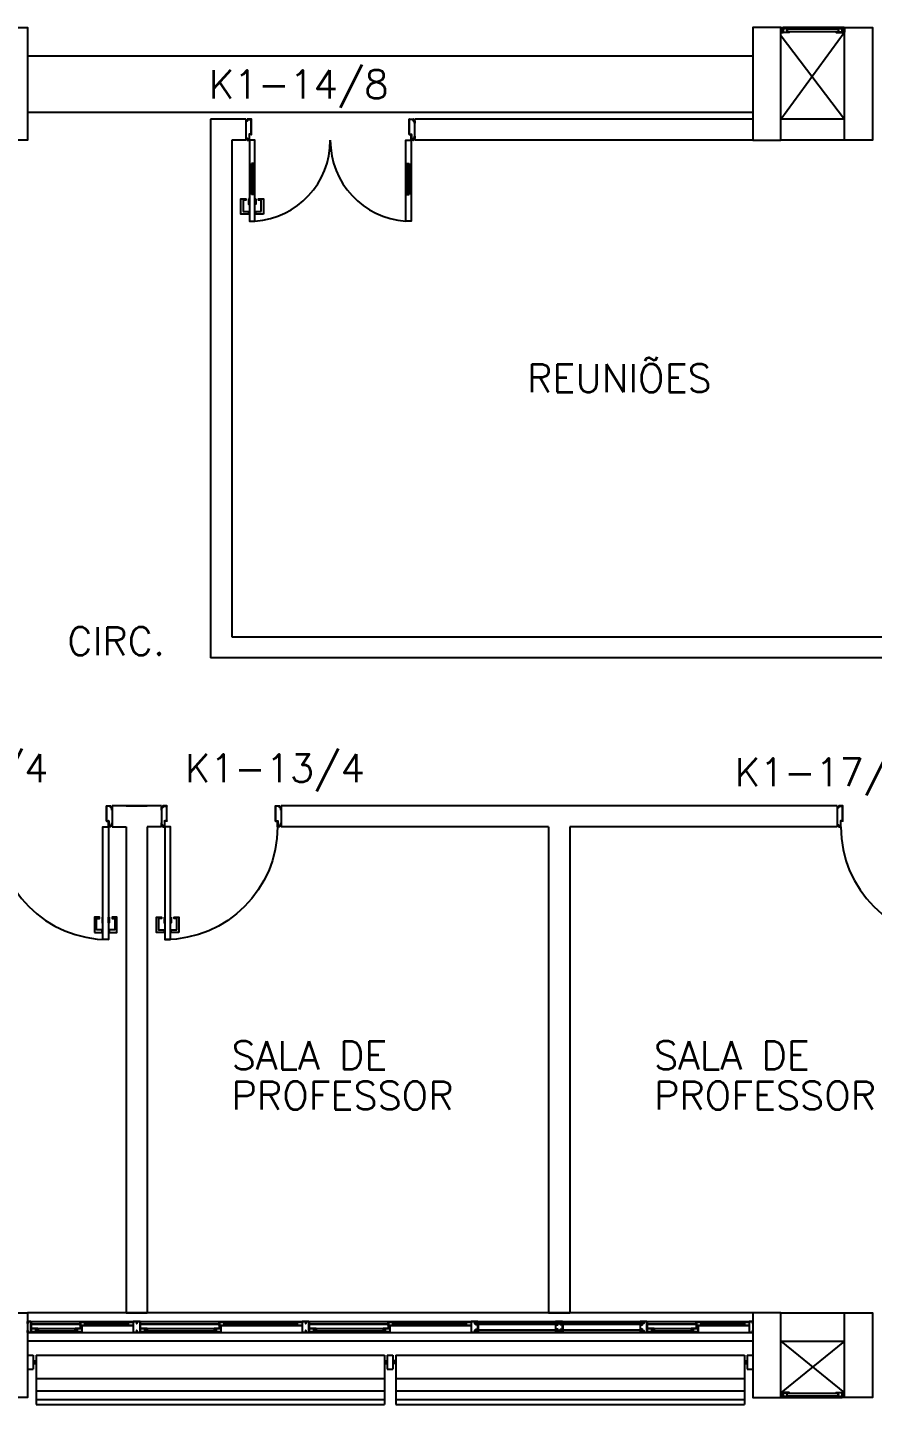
# Model space of a CAD drawing. Header units: millimetres. Extents: x 2801 to 3319, y 1187 to 1422.
# Drawn here: x 3058.37 to 3064.37, y 1341.3 to 1351.07 of the extents above; entities that cross this region are included whole.
import ezdxf

# ---------------------------------------------------------------- set-up
doc = ezdxf.new("R2010")
doc.units = ezdxf.units.MM
for name, color, linetype in [('AR-ALV', 2, 'Continuous'), ('AR-ESQ', 1, 'Continuous'), ('AR-ESTC', 3, 'Continuous'), ('AR-PORTA', 1, 'Continuous'), ('AR-SHAFT', 1, 'Continuous'), ('BR-LINHAS', 1, 'Continuous'), ('BR-MONTANTE', 242, 'Continuous'), ('BR-PAINEL', 1, 'Continuous'), ('BR-SUPORTE', 1, 'Continuous'), ('DT-ESQ-BAGUETE-C', 2, 'Continuous'), ('DT-ESQ-BAGUETE-V', 1, 'Continuous'), ('DT-ESQ-CHAPA DOBRADA-V', 1, 'Continuous'), ('DT-ESQ-MARCO-V', 1, 'Continuous'), ('DT-ESQ-PERFIL CADEIRA-C', 2, 'Continuous'), ('DT-ESQ-PERFIL CADEIRA-V', 1, 'Continuous'), ('DT-ESQ-PERFIL U SIMPLES-C', 2, 'Continuous'), ('DT-ESQ-PERFIL U-C', 2, 'Continuous'), ('DT-ESQ-PERFIL U-V', 1, 'Continuous'), ('DT-ESQ-VENEZIANA-C', 2, 'Continuous'), ('DT-ESQ-VENEZIANA-V', 2, 'Continuous'), ('DT-ESQ-VIDRO-C', 2, 'Continuous'), ('DT-ESQ-VIDRO-V', 2, 'Continuous'), ('ENDEREÇO', 2, 'Continuous'), ('maçaneta', 1, 'Continuous'), ('mov', 1, 'Continuous'), ('PM-PERFIL U-C', 2, 'Continuous'), ('PM-VIDRO', 1, 'Continuous'), ('pm1', 2, 'Continuous'), ('pm2', 2, 'Continuous'), ('TEXTO', 2, 'Continuous')]:
    doc.layers.add(name, color=color, linetype=linetype)
doc.styles.add('UNB-100', font='simplex.shx', dxfattribs={"height": 0.2})
doc.styles.add('UNB1-100', font='simplex.shx', dxfattribs={"height": 0.2})

# ---------------------------------------------------------------- blocks, each defined once
blk = doc.blocks.new('EF35-P')
at = {"layer": 'DT-ESQ-BAGUETE-C', "ltscale": 0.1}
for points in [[(0.4225, -0.08), (0.409, -0.08), (0.409, -0.0785), (0.422, -0.0785, 0.414214), (0.4225, -0.078), (0.4225, -0.067, 0.414214), (0.422, -0.0665), (0.409, -0.0665), (0.409, -0.065), (0.4225, -0.065, -0.414214), (0.424, -0.0665), (0.424, -0.0785, -0.414214)], [(0.7015, -0.08), (0.715, -0.08), (0.715, -0.0785), (0.702, -0.0785, -0.414214), (0.7015, -0.078), (0.7015, -0.067, -0.414214), (0.702, -0.0665), (0.715, -0.0665), (0.715, -0.065), (0.7015, -0.065, 0.414214), (0.7, -0.0665), (0.7, -0.0785, 0.414214)], [(1.41, -0.08), (1.3965, -0.08), (1.3965, -0.0785), (1.4095, -0.0785, 0.414214), (1.41, -0.078), (1.41, -0.067, 0.414214), (1.4095, -0.0665), (1.3965, -0.0665), (1.3965, -0.065), (1.41, -0.065, -0.414214), (1.4115, -0.0665), (1.4115, -0.0785, -0.414214)], [(1.9015, -0.08), (1.915, -0.08), (1.915, -0.0785), (1.902, -0.0785, -0.414214), (1.9015, -0.078), (1.9015, -0.067, -0.414214), (1.902, -0.0665), (1.915, -0.0665), (1.915, -0.065), (1.9015, -0.065, 0.414214), (1.9, -0.0665), (1.9, -0.0785, 0.414214)], [(2.61, -0.08), (2.5965, -0.08), (2.5965, -0.0785), (2.6095, -0.0785, 0.414214), (2.61, -0.078), (2.61, -0.067, 0.414214), (2.6095, -0.0665), (2.5965, -0.0665), (2.5965, -0.065), (2.61, -0.065, -0.414214), (2.6115, -0.0665), (2.6115, -0.0785, -0.414214)], [(3.1015, -0.08), (3.115, -0.08), (3.115, -0.0785), (3.102, -0.0785, -0.414214), (3.1015, -0.078), (3.1015, -0.067, -0.414214), (3.102, -0.0665), (3.115, -0.0665), (3.115, -0.065), (3.1015, -0.065, 0.414214), (3.1, -0.0665), (3.1, -0.0785, 0.414214)], [(4.7975, -0.08), (4.784, -0.08), (4.784, -0.0785), (4.797, -0.0785, 0.414214), (4.7975, -0.078), (4.7975, -0.067, 0.414214), (4.797, -0.0665), (4.784, -0.0665), (4.784, -0.065), (4.7975, -0.065, -0.414214), (4.799, -0.0665), (4.799, -0.0785, -0.414214)], [(5.0765, -0.08), (5.09, -0.08), (5.09, -0.0785), (5.077, -0.0785, -0.414214), (5.0765, -0.078), (5.0765, -0.067, -0.414214), (5.077, -0.0665), (5.09, -0.0665), (5.09, -0.065), (5.0765, -0.065, 0.414214), (5.075, -0.0665), (5.075, -0.0785, 0.414214)], [(0.0735, -0.125), (0.06, -0.125), (0.06, -0.1235), (0.073, -0.1235, 0.414214), (0.0735, -0.123), (0.0735, -0.112, 0.414214), (0.073, -0.1115), (0.06, -0.1115), (0.06, -0.11), (0.0735, -0.11, -0.414214), (0.075, -0.1115), (0.075, -0.1235, -0.414214)], [(0.339, -0.125), (0.3525, -0.125), (0.3525, -0.1235), (0.3395, -0.1235, -0.414214), (0.339, -0.123), (0.339, -0.112, -0.414214), (0.3395, -0.1115), (0.3525, -0.1115), (0.3525, -0.11), (0.339, -0.11, 0.414214), (0.3375, -0.1115), (0.3375, -0.1235, 0.414214)], [(0.8485, -0.125), (0.835, -0.125), (0.835, -0.1235), (0.848, -0.1235, 0.414214), (0.8485, -0.123), (0.8485, -0.112, 0.414214), (0.848, -0.1115), (0.835, -0.1115), (0.835, -0.11), (0.8485, -0.11, -0.414214), (0.85, -0.1115), (0.85, -0.1235, -0.414214)], [(1.3265, -0.125), (1.34, -0.125), (1.34, -0.1235), (1.327, -0.1235, -0.414214), (1.3265, -0.123), (1.3265, -0.112, -0.414214), (1.327, -0.1115), (1.34, -0.1115), (1.34, -0.11), (1.3265, -0.11, 0.414214), (1.325, -0.1115), (1.325, -0.1235, 0.414214)], [(2.0485, -0.125), (2.035, -0.125), (2.035, -0.1235), (2.048, -0.1235, 0.414214), (2.0485, -0.123), (2.0485, -0.112, 0.414214), (2.048, -0.1115), (2.035, -0.1115), (2.035, -0.11), (2.0485, -0.11, -0.414214), (2.05, -0.1115), (2.05, -0.1235, -0.414214)], [(2.5265, -0.125), (2.54, -0.125), (2.54, -0.1235), (2.527, -0.1235, -0.414214), (2.5265, -0.123), (2.5265, -0.112, -0.414214), (2.527, -0.1115), (2.54, -0.1115), (2.54, -0.11), (2.5265, -0.11, 0.414214), (2.525, -0.1115), (2.525, -0.1235, 0.414214)], [(4.4485, -0.125), (4.435, -0.125), (4.435, -0.1235), (4.448, -0.1235, 0.414214), (4.4485, -0.123), (4.4485, -0.112, 0.414214), (4.448, -0.1115), (4.435, -0.1115), (4.435, -0.11), (4.4485, -0.11, -0.414214), (4.45, -0.1115), (4.45, -0.1235, -0.414214)], [(4.714, -0.125), (4.7275, -0.125), (4.7275, -0.1235), (4.7145, -0.1235, -0.414214), (4.714, -0.123), (4.714, -0.112, -0.414214), (4.7145, -0.1115), (4.7275, -0.1115), (4.7275, -0.11), (4.714, -0.11, 0.414214), (4.7125, -0.1115), (4.7125, -0.1235, 0.414214)]]:
    blk.add_lwpolyline(points, format="xyb", close=True, dxfattribs=at)
at = {"layer": 'DT-ESQ-BAGUETE-V', "ltscale": 0.1}
for p, q in [((0.4225, -0.065), (0.7015, -0.065)), ((1.41, -0.065), (1.9015, -0.065)), ((2.61, -0.065), (3.1015, -0.065)), ((4.7975, -0.065), (5.0765, -0.065)), ((0.0735, -0.11), (0.339, -0.11)), ((0.8485, -0.11), (1.3265, -0.11)), ((2.0485, -0.11), (2.5265, -0.11)), ((4.4485, -0.11), (4.714, -0.11))]:
    blk.add_line(p, q, dxfattribs=at)
at = {"layer": 'DT-ESQ-CHAPA DOBRADA-V', "ltscale": 0.1}
for p, q in [((0.025, -0.077), (0.374, -0.077)), ((0.025, -0.08), (0.374, -0.08)), ((0.8, -0.077), (1.3615, -0.077)), ((0.8, -0.08), (1.3615, -0.08)), ((2, -0.077), (2.5615, -0.077)), ((2, -0.08), (2.5615, -0.08)), ((4.4, -0.077), (4.749, -0.077)), ((4.4, -0.08), (4.749, -0.08))]:
    blk.add_line(p, q, dxfattribs=at)
at = {"layer": 'DT-ESQ-MARCO-V', "ltscale": 0.1}
for p, q in [((3.1985, -0.06), (3.7515, -0.06)), ((3.7985, -0.06), (4.3515, -0.06)), ((3.1985, -0.14), (3.7515, -0.14)), ((3.7985, -0.14), (4.3515, -0.14))]:
    blk.add_line(p, q, dxfattribs=at)
at = {"layer": 'DT-ESQ-PERFIL CADEIRA-C', "ltscale": 0.1}
for p, q in [((0.376, -0.0885), (0.4225, -0.0885)), ((0.75, -0.0885), (0.7015, -0.0885)), ((1.3635, -0.0885), (1.41, -0.0885)), ((1.95, -0.0885), (1.9015, -0.0885)), ((2.5635, -0.0885), (2.61, -0.0885)), ((3.15, -0.0885), (3.1015, -0.0885)), ((4.751, -0.0885), (4.7975, -0.0885)), ((5.125, -0.0885), (5.0765, -0.0885)), ((0.025, -0.1335), (0.0735, -0.1335)), ((0.3855, -0.1335), (0.339, -0.1335)), ((0.8, -0.1335), (0.8485, -0.1335)), ((1.373, -0.1335), (1.3265, -0.1335)), ((2, -0.1335), (2.0485, -0.1335)), ((2.573, -0.1335), (2.5265, -0.1335)), ((4.4, -0.1335), (4.4485, -0.1335)), ((4.7605, -0.1335), (4.714, -0.1335))]:
    blk.add_line(p, q, dxfattribs=at)
for points in [[(0.4225, -0.087, -1), (0.4225, -0.09), (0.376, -0.09, -0.414214), (0.374, -0.088), (0.374, -0.067, -0.414214), (0.376, -0.065), (0.4075, -0.065, -0.414214), (0.409, -0.0665), (0.409, -0.087)], [(0.409, -0.0885, -0.198913), (0.4079, -0.0881, -0.198913), (0.4075, -0.087), (0.4075, -0.067, 0.414214), (0.407, -0.0665), (0.376, -0.0665, 0.414214), (0.3755, -0.067), (0.3755, -0.088, 0.414214), (0.376, -0.0885)], [(0.7015, -0.09), (0.75, -0.09), (0.75, -0.0885), (0.715, -0.0885, 0.198912), (0.7161, -0.0881, 0.198913), (0.7165, -0.087), (0.7165, -0.067, -0.414214), (0.717, -0.0665), (0.75, -0.0665), (0.75, -0.065), (0.7165, -0.065, 0.414214), (0.715, -0.0665), (0.715, -0.0785), (0.715, -0.08), (0.715, -0.087), (0.7015, -0.087, 1)], [(1.41, -0.087, -1), (1.41, -0.09), (1.3635, -0.09, -0.414214), (1.3615, -0.088), (1.3615, -0.067, -0.414214), (1.3635, -0.065), (1.395, -0.065, -0.414214), (1.3965, -0.0665), (1.3965, -0.087)], [(1.3965, -0.0885, -0.198913), (1.3954, -0.0881, -0.198913), (1.395, -0.087), (1.395, -0.067, 0.414214), (1.3945, -0.0665), (1.3635, -0.0665, 0.414214), (1.363, -0.067), (1.363, -0.088, 0.414214), (1.3635, -0.0885)], [(1.9015, -0.09), (1.95, -0.09), (1.95, -0.0885), (1.915, -0.0885, 0.198912), (1.9161, -0.0881, 0.198913), (1.9165, -0.087), (1.9165, -0.067, -0.414214), (1.917, -0.0665), (1.95, -0.0665), (1.95, -0.065), (1.9165, -0.065, 0.414214), (1.915, -0.0665), (1.915, -0.0785), (1.915, -0.08), (1.915, -0.087), (1.9015, -0.087, 1)], [(2.61, -0.087, -1), (2.61, -0.09), (2.5635, -0.09, -0.414214), (2.5615, -0.088), (2.5615, -0.067, -0.414214), (2.5635, -0.065), (2.595, -0.065, -0.414214), (2.5965, -0.0665), (2.5965, -0.087)], [(2.5965, -0.0885, -0.198913), (2.5954, -0.0881, -0.198913), (2.595, -0.087), (2.595, -0.067, 0.414214), (2.5945, -0.0665), (2.5635, -0.0665, 0.414214), (2.563, -0.067), (2.563, -0.088, 0.414214), (2.5635, -0.0885)], [(3.1015, -0.09), (3.15, -0.09), (3.15, -0.0885), (3.115, -0.0885, 0.198912), (3.1161, -0.0881, 0.198913), (3.1165, -0.087), (3.1165, -0.067, -0.414214), (3.117, -0.0665), (3.15, -0.0665), (3.15, -0.065), (3.1165, -0.065, 0.414214), (3.115, -0.0665), (3.115, -0.0785), (3.115, -0.08), (3.115, -0.087), (3.1015, -0.087, 1)], [(4.7975, -0.087, -1), (4.7975, -0.09), (4.751, -0.09, -0.414214), (4.749, -0.088), (4.749, -0.067, -0.414214), (4.751, -0.065), (4.7825, -0.065, -0.414214), (4.784, -0.0665), (4.784, -0.087)], [(4.784, -0.0885, -0.198913), (4.7829, -0.0881, -0.198913), (4.7825, -0.087), (4.7825, -0.067, 0.414214), (4.782, -0.0665), (4.751, -0.0665, 0.414214), (4.7505, -0.067), (4.7505, -0.088, 0.414214), (4.751, -0.0885)], [(5.0765, -0.09), (5.125, -0.09), (5.125, -0.0885), (5.09, -0.0885, 0.198912), (5.0911, -0.0881, 0.198913), (5.0915, -0.087), (5.0915, -0.067, -0.414214), (5.092, -0.0665), (5.125, -0.0665), (5.125, -0.065), (5.0915, -0.065, 0.414214), (5.09, -0.0665), (5.09, -0.0785), (5.09, -0.08), (5.09, -0.087), (5.0765, -0.087, 1)], [(0.0735, -0.135), (0.025, -0.135), (0.025, -0.1335), (0.06, -0.1335, -0.198912), (0.0589, -0.1331, -0.198913), (0.0585, -0.132), (0.0585, -0.112, 0.414214), (0.058, -0.1115), (0.025, -0.1115), (0.025, -0.11), (0.0585, -0.11, -0.414214), (0.06, -0.1115), (0.06, -0.1235), (0.06, -0.125), (0.06, -0.132), (0.0735, -0.132, -1)], [(0.339, -0.132, 1), (0.339, -0.135), (0.3855, -0.135, 0.414214), (0.3875, -0.133), (0.3875, -0.112, 0.414214), (0.3855, -0.11), (0.354, -0.11, 0.414214), (0.3525, -0.1115), (0.3525, -0.132)], [(0.3525, -0.1335, 0.198913), (0.3536, -0.1331, 0.198913), (0.354, -0.132), (0.354, -0.112, -0.414214), (0.3545, -0.1115), (0.3855, -0.1115, -0.414214), (0.386, -0.112), (0.386, -0.133, -0.414214), (0.3855, -0.1335)], [(0.8485, -0.135), (0.8, -0.135), (0.8, -0.1335), (0.835, -0.1335, -0.198912), (0.8339, -0.1331, -0.198913), (0.8335, -0.132), (0.8335, -0.112, 0.414214), (0.833, -0.1115), (0.8, -0.1115), (0.8, -0.11), (0.8335, -0.11, -0.414214), (0.835, -0.1115), (0.835, -0.1235), (0.835, -0.125), (0.835, -0.132), (0.8485, -0.132, -1)], [(1.3265, -0.132, 1), (1.3265, -0.135), (1.373, -0.135, 0.414214), (1.375, -0.133), (1.375, -0.112, 0.414214), (1.373, -0.11), (1.3415, -0.11, 0.414214), (1.34, -0.1115), (1.34, -0.132)], [(1.34, -0.1335, 0.198913), (1.3411, -0.1331, 0.198913), (1.3415, -0.132), (1.3415, -0.112, -0.414214), (1.342, -0.1115), (1.373, -0.1115, -0.414214), (1.3735, -0.112), (1.3735, -0.133, -0.414214), (1.373, -0.1335)], [(2.0485, -0.135), (2, -0.135), (2, -0.1335), (2.035, -0.1335, -0.198912), (2.0339, -0.1331, -0.198913), (2.0335, -0.132), (2.0335, -0.112, 0.414214), (2.033, -0.1115), (2, -0.1115), (2, -0.11), (2.0335, -0.11, -0.414214), (2.035, -0.1115), (2.035, -0.1235), (2.035, -0.125), (2.035, -0.132), (2.0485, -0.132, -1)], [(2.5265, -0.132, 1), (2.5265, -0.135), (2.573, -0.135, 0.414214), (2.575, -0.133), (2.575, -0.112, 0.414214), (2.573, -0.11), (2.5415, -0.11, 0.414214), (2.54, -0.1115), (2.54, -0.132)], [(2.54, -0.1335, 0.198913), (2.5411, -0.1331, 0.198913), (2.5415, -0.132), (2.5415, -0.112, -0.414214), (2.542, -0.1115), (2.573, -0.1115, -0.414214), (2.5735, -0.112), (2.5735, -0.133, -0.414214), (2.573, -0.1335)], [(4.4485, -0.135), (4.4, -0.135), (4.4, -0.1335), (4.435, -0.1335, -0.198912), (4.4339, -0.1331, -0.198913), (4.4335, -0.132), (4.4335, -0.112, 0.414214), (4.433, -0.1115), (4.4, -0.1115), (4.4, -0.11), (4.4335, -0.11, -0.414214), (4.435, -0.1115), (4.435, -0.1235), (4.435, -0.125), (4.435, -0.132), (4.4485, -0.132, -1)], [(4.714, -0.132, 1), (4.714, -0.135), (4.7605, -0.135, 0.414214), (4.7625, -0.133), (4.7625, -0.112, 0.414214), (4.7605, -0.11), (4.729, -0.11, 0.414214), (4.7275, -0.1115), (4.7275, -0.132)], [(4.7275, -0.1335, 0.198913), (4.7286, -0.1331, 0.198913), (4.729, -0.132), (4.729, -0.112, -0.414214), (4.7295, -0.1115), (4.7605, -0.1115, -0.414214), (4.761, -0.112), (4.761, -0.133, -0.414214), (4.7605, -0.1335)]]:
    blk.add_lwpolyline(points, format="xyb", close=True, dxfattribs=at)
at = {"layer": 'DT-ESQ-PERFIL CADEIRA-V', "ltscale": 0.1}
for p, q in [((0.4075, -0.09), (0.7015, -0.09)), ((1.395, -0.09), (1.9015, -0.09)), ((2.595, -0.09), (3.1015, -0.09)), ((4.7825, -0.09), (5.0765, -0.09)), ((0.0735, -0.135), (0.339, -0.135)), ((0.8485, -0.135), (1.3265, -0.135)), ((2.0485, -0.135), (2.5265, -0.135)), ((4.4485, -0.135), (4.714, -0.135))]:
    blk.add_line(p, q, dxfattribs=at)
at = {"layer": 'DT-ESQ-PERFIL U SIMPLES-C', "ltscale": 0.1}
for points in [[(0.376, -0.102), (0.384, -0.102), (0.384, -0.1005), (0.376, -0.1005, -0.414214), (0.3755, -0.1), (0.3755, -0.092, -0.414214), (0.376, -0.0915), (0.384, -0.0915), (0.384, -0.09), (0.376, -0.09, 0.414214), (0.374, -0.092), (0.374, -0.1, 0.414214)], [(1.3635, -0.102), (1.3715, -0.102), (1.3715, -0.1005), (1.3635, -0.1005, -0.414214), (1.363, -0.1), (1.363, -0.092, -0.414214), (1.3635, -0.0915), (1.3715, -0.0915), (1.3715, -0.09), (1.3635, -0.09, 0.414214), (1.3615, -0.092), (1.3615, -0.1, 0.414214)], [(2.5635, -0.102), (2.5715, -0.102), (2.5715, -0.1005), (2.5635, -0.1005, -0.414214), (2.563, -0.1), (2.563, -0.092, -0.414214), (2.5635, -0.0915), (2.5715, -0.0915), (2.5715, -0.09), (2.5635, -0.09, 0.414214), (2.5615, -0.092), (2.5615, -0.1, 0.414214)], [(4.751, -0.102), (4.759, -0.102), (4.759, -0.1005), (4.751, -0.1005, -0.414214), (4.7505, -0.1), (4.7505, -0.092, -0.414214), (4.751, -0.0915), (4.759, -0.0915), (4.759, -0.09), (4.751, -0.09, 0.414214), (4.749, -0.092), (4.749, -0.1, 0.414214)], [(0.3855, -0.098), (0.3775, -0.098), (0.3775, -0.0995), (0.3855, -0.0995, -0.414214), (0.386, -0.1), (0.386, -0.108, -0.414214), (0.3855, -0.1085), (0.3775, -0.1085), (0.3775, -0.11), (0.3855, -0.11, 0.414214), (0.3875, -0.108), (0.3875, -0.1, 0.414214)], [(1.373, -0.098), (1.365, -0.098), (1.365, -0.0995), (1.373, -0.0995, -0.414214), (1.3735, -0.1), (1.3735, -0.108, -0.414214), (1.373, -0.1085), (1.365, -0.1085), (1.365, -0.11), (1.373, -0.11, 0.414214), (1.375, -0.108), (1.375, -0.1, 0.414214)], [(2.573, -0.098), (2.565, -0.098), (2.565, -0.0995), (2.573, -0.0995, -0.414214), (2.5735, -0.1), (2.5735, -0.108, -0.414214), (2.573, -0.1085), (2.565, -0.1085), (2.565, -0.11), (2.573, -0.11, 0.414214), (2.575, -0.108), (2.575, -0.1, 0.414214)], [(4.7605, -0.098), (4.7525, -0.098), (4.7525, -0.0995), (4.7605, -0.0995, -0.414214), (4.761, -0.1), (4.761, -0.108, -0.414214), (4.7605, -0.1085), (4.7525, -0.1085), (4.7525, -0.11), (4.7605, -0.11, 0.414214), (4.7625, -0.108), (4.7625, -0.1, 0.414214)]]:
    blk.add_lwpolyline(points, format="xyb", close=True, dxfattribs=at)
at = {"layer": 'DT-ESQ-PERFIL U-C', "ltscale": 0.1}
for points in [[(0, -0.0615, -0.414214), (0.0015, -0.06), (0.0235, -0.06, -0.414214), (0.025, -0.0615), (0.025, -0.1385, -0.414214), (0.0235, -0.14), (0.0015, -0.14, -0.414214), (0, -0.1385), (0, -0.125), (0.0015, -0.125), (0.0015, -0.138, 0.414214), (0.002, -0.1385), (0.023, -0.1385, 0.414214), (0.0235, -0.138), (0.0235, -0.062, 0.414214), (0.023, -0.0615), (0.002, -0.0615, 0.414214), (0.0015, -0.062), (0.0015, -0.075), (0, -0.075)], [(0.775, -0.0615, 0.414214), (0.7735, -0.06), (0.7515, -0.06, 0.414214), (0.75, -0.0615), (0.75, -0.1385, 0.414214), (0.7515, -0.14), (0.7735, -0.14, 0.414214), (0.775, -0.1385), (0.775, -0.125), (0.7735, -0.125), (0.7735, -0.138, -0.414214), (0.773, -0.1385), (0.752, -0.1385, -0.414214), (0.7515, -0.138), (0.7515, -0.062, -0.414214), (0.752, -0.0615), (0.773, -0.0615, -0.414214), (0.7735, -0.062), (0.7735, -0.075), (0.775, -0.075)], [(0.775, -0.0615, -0.414214), (0.7765, -0.06), (0.7985, -0.06, -0.414214), (0.8, -0.0615), (0.8, -0.1385, -0.414214), (0.7985, -0.14), (0.7765, -0.14, -0.414214), (0.775, -0.1385), (0.775, -0.125), (0.7765, -0.125), (0.7765, -0.138, 0.414214), (0.777, -0.1385), (0.798, -0.1385, 0.414214), (0.7985, -0.138), (0.7985, -0.062, 0.414214), (0.798, -0.0615), (0.777, -0.0615, 0.414214), (0.7765, -0.062), (0.7765, -0.075), (0.775, -0.075)], [(1.975, -0.0615, 0.414214), (1.9735, -0.06), (1.9515, -0.06, 0.414214), (1.95, -0.0615), (1.95, -0.1385, 0.414214), (1.9515, -0.14), (1.9735, -0.14, 0.414214), (1.975, -0.1385), (1.975, -0.125), (1.9735, -0.125), (1.9735, -0.138, -0.414214), (1.973, -0.1385), (1.952, -0.1385, -0.414214), (1.9515, -0.138), (1.9515, -0.062, -0.414214), (1.952, -0.0615), (1.973, -0.0615, -0.414214), (1.9735, -0.062), (1.9735, -0.075), (1.975, -0.075)], [(1.975, -0.0615, -0.414214), (1.9765, -0.06), (1.9985, -0.06, -0.414214), (2, -0.0615), (2, -0.1385, -0.414214), (1.9985, -0.14), (1.9765, -0.14, -0.414214), (1.975, -0.1385), (1.975, -0.125), (1.9765, -0.125), (1.9765, -0.138, 0.414214), (1.977, -0.1385), (1.998, -0.1385, 0.414214), (1.9985, -0.138), (1.9985, -0.062, 0.414214), (1.998, -0.0615), (1.977, -0.0615, 0.414214), (1.9765, -0.062), (1.9765, -0.075), (1.975, -0.075)], [(3.175, -0.0615, 0.414214), (3.1735, -0.06), (3.1515, -0.06, 0.414214), (3.15, -0.0615), (3.15, -0.1385, 0.414214), (3.1515, -0.14), (3.1735, -0.14, 0.414214), (3.175, -0.1385), (3.175, -0.125), (3.1735, -0.125), (3.1735, -0.138, -0.414214), (3.173, -0.1385), (3.152, -0.1385, -0.414214), (3.1515, -0.138), (3.1515, -0.062, -0.414214), (3.152, -0.0615), (3.173, -0.0615, -0.414214), (3.1735, -0.062), (3.1735, -0.075), (3.175, -0.075)], [(3.2, -0.1285), (3.2, -0.1385, -0.414214), (3.1985, -0.14), (3.1765, -0.14, -0.414214), (3.175, -0.1385), (3.175, -0.125), (3.1765, -0.125), (3.1765, -0.138, 0.414214), (3.177, -0.1385), (3.198, -0.1385, 0.414214), (3.1985, -0.138), (3.1985, -0.1285), (3.1855, -0.1285, -0.414214), (3.184, -0.127), (3.184, -0.117, -0.414214), (3.1855, -0.1155), (3.1985, -0.1155), (3.1985, -0.0845), (3.1855, -0.0845, -0.414214), (3.184, -0.083), (3.184, -0.073, -0.414214), (3.1855, -0.0715), (3.1985, -0.0715), (3.1985, -0.062, 0.414214), (3.198, -0.0615), (3.177, -0.0615, 0.414214), (3.1765, -0.062), (3.1765, -0.075), (3.175, -0.075), (3.175, -0.0615, -0.414214), (3.1765, -0.06), (3.1985, -0.06, -0.414214), (3.2, -0.0615), (3.2, -0.0715, -0.414214), (3.1985, -0.073), (3.1855, -0.073), (3.1855, -0.083), (3.1985, -0.083), (3.1985, -0.083, -0.414214), (3.2, -0.0845), (3.2, -0.1155, -0.414214), (3.1985, -0.117), (3.1985, -0.117), (3.1855, -0.117), (3.1855, -0.127), (3.1985, -0.127, -0.414214)], [(3.75, -0.1285), (3.75, -0.1385, 0.414214), (3.7515, -0.14), (3.7735, -0.14, 0.414214), (3.775, -0.1385), (3.775, -0.125), (3.7735, -0.125), (3.7735, -0.138, -0.414214), (3.773, -0.1385), (3.752, -0.1385, -0.414214), (3.7515, -0.138), (3.7515, -0.1285), (3.7645, -0.1285, 0.414214), (3.766, -0.127), (3.766, -0.117, 0.414214), (3.7645, -0.1155), (3.7515, -0.1155), (3.7515, -0.0845), (3.7645, -0.0845, 0.414214), (3.766, -0.083), (3.766, -0.073, 0.414214), (3.7645, -0.0715), (3.7515, -0.0715), (3.7515, -0.062, -0.414214), (3.752, -0.0615), (3.773, -0.0615, -0.414214), (3.7735, -0.062), (3.7735, -0.075), (3.775, -0.075), (3.775, -0.0615, 0.414214), (3.7735, -0.06), (3.7515, -0.06, 0.414214), (3.75, -0.0615), (3.75, -0.0715, 0.414214), (3.7515, -0.073), (3.7645, -0.073), (3.7645, -0.083), (3.7515, -0.083), (3.7515, -0.083, 0.414214), (3.75, -0.0845), (3.75, -0.1155, 0.414214), (3.7515, -0.117), (3.7515, -0.117), (3.7645, -0.117), (3.7645, -0.127), (3.7515, -0.127, 0.414214)], [(3.8, -0.1285), (3.8, -0.1385, -0.414214), (3.7985, -0.14), (3.7765, -0.14, -0.414214), (3.775, -0.1385), (3.775, -0.125), (3.7765, -0.125), (3.7765, -0.138, 0.414214), (3.777, -0.1385), (3.798, -0.1385, 0.414214), (3.7985, -0.138), (3.7985, -0.1285), (3.7855, -0.1285, -0.414214), (3.784, -0.127), (3.784, -0.117, -0.414214), (3.7855, -0.1155), (3.7985, -0.1155), (3.7985, -0.0845), (3.7855, -0.0845, -0.414214), (3.784, -0.083), (3.784, -0.073, -0.414214), (3.7855, -0.0715), (3.7985, -0.0715), (3.7985, -0.062, 0.414214), (3.798, -0.0615), (3.777, -0.0615, 0.414214), (3.7765, -0.062), (3.7765, -0.075), (3.775, -0.075), (3.775, -0.0615, -0.414214), (3.7765, -0.06), (3.7985, -0.06, -0.414214), (3.8, -0.0615), (3.8, -0.0715, -0.414214), (3.7985, -0.073), (3.7855, -0.073), (3.7855, -0.083), (3.7985, -0.083), (3.7985, -0.083, -0.414214), (3.8, -0.0845), (3.8, -0.1155, -0.414214), (3.7985, -0.117), (3.7985, -0.117), (3.7855, -0.117), (3.7855, -0.127), (3.7985, -0.127, -0.414214)], [(4.35, -0.1285), (4.35, -0.1385, 0.414214), (4.3515, -0.14), (4.3735, -0.14, 0.414214), (4.375, -0.1385), (4.375, -0.125), (4.3735, -0.125), (4.3735, -0.138, -0.414214), (4.373, -0.1385), (4.352, -0.1385, -0.414214), (4.3515, -0.138), (4.3515, -0.1285), (4.3645, -0.1285, 0.414214), (4.366, -0.127), (4.366, -0.117, 0.414214), (4.3645, -0.1155), (4.3515, -0.1155), (4.3515, -0.0845), (4.3645, -0.0845, 0.414214), (4.366, -0.083), (4.366, -0.073, 0.414214), (4.3645, -0.0715), (4.3515, -0.0715), (4.3515, -0.062, -0.414214), (4.352, -0.0615), (4.373, -0.0615, -0.414214), (4.3735, -0.062), (4.3735, -0.075), (4.375, -0.075), (4.375, -0.0615, 0.414214), (4.3735, -0.06), (4.3515, -0.06, 0.414214), (4.35, -0.0615), (4.35, -0.0715, 0.414214), (4.3515, -0.073), (4.3645, -0.073), (4.3645, -0.083), (4.3515, -0.083), (4.3515, -0.083, 0.414214), (4.35, -0.0845), (4.35, -0.1155, 0.414214), (4.3515, -0.117), (4.3515, -0.117), (4.3645, -0.117), (4.3645, -0.127), (4.3515, -0.127, 0.414214)], [(4.375, -0.0615, -0.414214), (4.3765, -0.06), (4.3985, -0.06, -0.414214), (4.4, -0.0615), (4.4, -0.1385, -0.414214), (4.3985, -0.14), (4.3765, -0.14, -0.414214), (4.375, -0.1385), (4.375, -0.125), (4.3765, -0.125), (4.3765, -0.138, 0.414214), (4.377, -0.1385), (4.398, -0.1385, 0.414214), (4.3985, -0.138), (4.3985, -0.062, 0.414214), (4.398, -0.0615), (4.377, -0.0615, 0.414214), (4.3765, -0.062), (4.3765, -0.075), (4.375, -0.075)], [(5.15, -0.0615, 0.414214), (5.1485, -0.06), (5.1265, -0.06, 0.414214), (5.125, -0.0615), (5.125, -0.1385, 0.414214), (5.1265, -0.14), (5.1485, -0.14, 0.414214), (5.15, -0.1385), (5.15, -0.125), (5.1485, -0.125), (5.1485, -0.138, -0.414214), (5.148, -0.1385), (5.127, -0.1385, -0.414214), (5.1265, -0.138), (5.1265, -0.062, -0.414214), (5.127, -0.0615), (5.148, -0.0615, -0.414214), (5.1485, -0.062), (5.1485, -0.075), (5.15, -0.075)]]:
    blk.add_lwpolyline(points, format="xyb", close=True, dxfattribs=at)
at = {"layer": 'DT-ESQ-PERFIL U-V', "ltscale": 0.1}
for p, q in [((0.0235, -0.06), (0.7515, -0.06)), ((0.7985, -0.06), (1.9515, -0.06)), ((1.9985, -0.06), (3.1515, -0.06)), ((4.3985, -0.06), (5.1265, -0.06)), ((0.0235, -0.14), (0.7515, -0.14)), ((0.7985, -0.14), (1.9515, -0.14)), ((1.9985, -0.14), (3.1515, -0.14)), ((4.3985, -0.14), (5.1265, -0.14))]:
    blk.add_line(p, q, dxfattribs=at)
at = {"layer": 'DT-ESQ-VIDRO-C', "ltscale": 0.1}
for points in [[(0.7125, -0.085), (0.7125, -0.082), (0.4115, -0.082), (0.4115, -0.085)], [(1.9125, -0.085), (1.9125, -0.082), (1.399, -0.082), (1.399, -0.085)], [(3.1125, -0.085), (3.1125, -0.082), (2.599, -0.082), (2.599, -0.085)], [(3.7625, -0.081), (3.7625, -0.075), (3.1875, -0.075), (3.1875, -0.081)], [(4.3625, -0.081), (4.3625, -0.075), (3.7875, -0.075), (3.7875, -0.081)], [(5.0875, -0.085), (5.0875, -0.082), (4.7865, -0.082), (4.7865, -0.085)], [(0.063, -0.13), (0.063, -0.127), (0.3495, -0.127), (0.3495, -0.13)], [(0.838, -0.13), (0.838, -0.127), (1.337, -0.127), (1.337, -0.13)], [(2.038, -0.13), (2.038, -0.127), (2.537, -0.127), (2.537, -0.13)], [(4.438, -0.13), (4.438, -0.127), (4.7245, -0.127), (4.7245, -0.13)]]:
    blk.add_lwpolyline(points, close=True, dxfattribs=at)
at = {"layer": 'DT-ESQ-VIDRO-V', "ltscale": 0.1}
for points in [[(3.7625, -0.119), (3.7625, -0.125), (3.1875, -0.125), (3.1875, -0.119)], [(4.3625, -0.119), (4.3625, -0.125), (3.7875, -0.125), (3.7875, -0.119)]]:
    blk.add_lwpolyline(points, close=True, dxfattribs=at)
blk = doc.blocks.new('EF01-P')
at = {"layer": 'DT-ESQ-BAGUETE-C', "ltscale": 0.1}
for points in [[(0.0015, 0.035), (0.015, 0.035), (0.015, 0.0335), (0.0015, 0.0335), (0.0015, 0.005), (0.015, 0.005), (0.015, 0.0035), (0.0015, 0.0035, -0.414214), (0, 0.005), (0, 0.0335, -0.414214)], [(0.4485, 0.035), (0.435, 0.035), (0.435, 0.0335), (0.4485, 0.0335), (0.4485, 0.005), (0.435, 0.005), (0.435, 0.0035), (0.4485, 0.0035, 0.414214), (0.45, 0.005), (0.45, 0.0335, 0.414214)]]:
    blk.add_lwpolyline(points, format="xyb", close=True, dxfattribs=at)
at = {"layer": 'DT-ESQ-PERFIL CADEIRA-C', "color": 2, "ltscale": 0.1}
for points in [[(0.01, 0.0015), (0.01, 0.003), (0.0015, 0.003, 1), (0.0015, 0), (0.015, 0, 0.414214), (0.0165, 0.0015), (0.0165, 0.0335), (0.043, 0.0335)], [(0.407, 0.0065), (0.432, 0.0065), (0.432, 0.0165), (0.4335, 0.0165), (0.4335, 0.0065, -0.414214), (0.432, 0.005), (0.407, 0.005), (0.3935, 0.005, -1), (0.3935, 0.008), (0.407, 0.008), (0.407, 0.02), (0.407, 0.032), (0.3935, 0.032, -1), (0.3935, 0.035), (0.407, 0.035), (0.4335, 0.035, -0.414214), (0.435, 0.0335), (0.435, 0.0015), (0.4485, 0.0015)]]:
    blk.add_lwpolyline(points, format="xyb", dxfattribs=at)
at = {"layer": 'DT-ESQ-PERFIL CADEIRA-C', "ltscale": 0.1}
for points in [[(0.043, 0.0065), (0.018, 0.0065), (0.018, 0.0165), (0.0165, 0.0165), (0.0165, 0.0065, 0.414214), (0.018, 0.005), (0.043, 0.005), (0.0565, 0.005, 1), (0.0565, 0.008), (0.043, 0.008), (0.043, 0.02), (0.043, 0.032), (0.0565, 0.032, 1), (0.0565, 0.035), (0.043, 0.035), (0.0165, 0.035, 0.414214), (0.015, 0.0335), (0.015, 0.0015), (0.0015, 0.0015)], [(0.0415, 0.02), (0.0415, 0.032, -0.414214), (0.043, 0.0335), (0.0565, 0.0335)], [(0.0415, 0.02), (0.0415, 0.008, 0.414214), (0.043, 0.0065), (0.0565, 0.0065)], [(0.4085, 0.02), (0.4085, 0.032, 0.414214), (0.407, 0.0335), (0.3935, 0.0335)], [(0.4085, 0.02), (0.4085, 0.008, -0.414214), (0.407, 0.0065), (0.3935, 0.0065)], [(0.44, 0.0015), (0.44, 0.003), (0.4485, 0.003, -1), (0.4485, 0), (0.435, 0, -0.414214), (0.4335, 0.0015), (0.4335, 0.0335), (0.407, 0.0335)]]:
    blk.add_lwpolyline(points, format="xyb", dxfattribs=at)
at = {"layer": 'DT-ESQ-PERFIL CADEIRA-V', "ltscale": 0.1}
blk.add_line((0.015, 0), (0.435, 0), dxfattribs=at)
at = {"layer": 'DT-ESQ-VENEZIANA-C', "ltscale": 0.1}
for p, q in [((0.043, 0.0105), (0.407, 0.0105)), ((0.043, 0.009), (0.407, 0.009))]:
    blk.add_line(p, q, dxfattribs=at)
at = {"layer": 'DT-ESQ-VENEZIANA-V', "ltscale": 0.1}
blk.add_line((0.043, 0.031), (0.407, 0.031), dxfattribs=at)
blk = doc.blocks.new('BR-MODULO1')
at = {"layer": 'BR-LINHAS'}
for p, q in [((0.06, -0.2648), (2.535, -0.2648)), ((2.615, -0.2648), (5.09, -0.2648)), ((0.06, -0.3524), (2.535, -0.3524)), ((2.615, -0.3524), (5.09, -0.3524)), ((0.06, -0.4147), (2.535, -0.4147)), ((2.615, -0.4147), (5.09, -0.4147))]:
    blk.add_line(p, q, dxfattribs=at)
at = {"layer": 'BR-MONTANTE'}
for p, q in [((0, -0.1), (0, -0.2)), ((0, -0.1), (0.04, -0.1)), ((0.04, -0.1), (0.04, -0.2)), ((2.5547, -0.1), (2.5947, -0.1)), ((2.5547, -0.1), (2.5547, -0.2)), ((2.5947, -0.1), (2.5947, -0.2)), ((5.11, -0.1), (5.11, -0.2)), ((5.11, -0.1), (5.15, -0.1)), ((5.15, -0.1), (5.15, -0.2)), ((0, -0.2), (0.04, -0.2)), ((2.5547, -0.2), (2.5947, -0.2)), ((5.11, -0.2), (5.15, -0.2))]:
    blk.add_line(p, q, dxfattribs=at)
at = {"layer": 'BR-PAINEL'}
for p, q in [((0.06, -0.1), (2.535, -0.1)), ((0.06, -0.1), (0.06, -0.45)), ((2.535, -0.1), (2.535, -0.45)), ((2.615, -0.1), (2.615, -0.45)), ((2.615, -0.1), (5.09, -0.1)), ((5.09, -0.1), (5.09, -0.45)), ((0.06, -0.45), (2.535, -0.45)), ((2.615, -0.45), (5.09, -0.45))]:
    blk.add_line(p, q, dxfattribs=at)
at = {"layer": 'BR-SUPORTE'}
for p, q in [((0.04, -0.14), (0.06, -0.14)), ((0.04, -0.16), (0.06, -0.16)), ((0.05, -0.14), (0.05, -0.16)), ((2.5347, -0.14), (2.5547, -0.14)), ((2.5347, -0.16), (2.5547, -0.16)), ((2.5447, -0.14), (2.5447, -0.16)), ((2.6147, -0.14), (2.5947, -0.14)), ((2.6147, -0.16), (2.5947, -0.16)), ((2.6047, -0.14), (2.6047, -0.16)), ((5.09, -0.14), (5.11, -0.14)), ((5.09, -0.16), (5.11, -0.16)), ((5.1, -0.14), (5.1, -0.16))]:
    blk.add_line(p, q, dxfattribs=at)
blk = doc.blocks.new('PM3')
at = {"layer": 'maçaneta'}
for points in [[(0.02, 0.825), (-0.035, 0.825), (-0.035, 0.715), (0, 0.715), (0, 0.725), (-0.02, 0.725), (-0.02, 0.8035, -0.414214), (-0.0185, 0.805), (0.02, 0.805)], [(0.125, 0.825), (0.07, 0.825), (0.07, 0.805), (0.1085, 0.805, -0.414214), (0.11, 0.8035), (0.11, 0.725), (0.09, 0.725), (0.09, 0.715), (0.125, 0.715)]]:
    blk.add_lwpolyline(points, format="xyb", close=True, dxfattribs=at)
for points in [[(0.02, 0.715), (0.02, 0.755), (0.025, 0.755), (0.025, 0.715)], [(0.07, 0.715), (0.07, 0.755), (0.065, 0.755), (0.065, 0.715)]]:
    blk.add_lwpolyline(points, close=True, dxfattribs=at)
at = {"layer": 'mov'}
blk.add_arc((0.025, 0.075), 0.8, 0, 90, dxfattribs=at)
at = {"layer": 'PM-PERFIL U-C'}
for p, q in [((0, 0.045), (0, 0.0635)), ((0.002, 0.045), (0, 0.045)), ((0.0015, 0.065), (0.01, 0.065)), ((0.002, 0.063), (0.002, 0.045)), ((0.0105, 0.063), (0.002, 0.063)), ((0.01, 0.065), (0.01, 0.0735)), ((0.0115, 0.075), (0.0235, 0.075)), ((0.012, 0.073), (0.012, 0.0645)), ((0.023, 0.073), (0.012, 0.073)), ((0.023, 0.0335), (0.023, 0.073)), ((0.038, 0.032), (0.0245, 0.032)), ((0.025, 0.0735), (0.025, 0.034)), ((0.0385, 0.034), (0.025, 0.034)), ((0.038, 0.032), (0.038, -0.073)), ((0.04, 0.0325), (0.04, -0.0735)), ((0.81, 0.0325), (0.81, -0.0735)), ((0.8115, 0.034), (0.825, 0.034)), ((0.812, 0.032), (0.8255, 0.032)), ((0.812, 0.032), (0.812, -0.073)), ((0.825, 0.0735), (0.825, 0.034)), ((0.8385, 0.075), (0.8265, 0.075)), ((0.827, 0.073), (0.838, 0.073)), ((0.827, 0.0335), (0.827, 0.073)), ((0.838, 0.073), (0.838, 0.0645)), ((0.8395, 0.063), (0.848, 0.063)), ((0.84, 0.065), (0.84, 0.0735)), ((0.8485, 0.065), (0.84, 0.065)), ((0.848, 0.063), (0.848, 0.045)), ((0.848, 0.045), (0.85, 0.045)), ((0.85, 0.045), (0.85, 0.0635)), ((0, -0.045), (0.002, -0.045)), ((0, -0.0635), (0, -0.045)), ((0.01, -0.065), (0.0015, -0.065)), ((0.002, -0.045), (0.002, -0.063)), ((0.002, -0.063), (0.0105, -0.063)), ((0.01, -0.0735), (0.01, -0.065)), ((0.0385, -0.075), (0.0115, -0.075)), ((0.012, -0.0645), (0.012, -0.073)), ((0.012, -0.073), (0.038, -0.073)), ((0.8115, -0.075), (0.8385, -0.075)), ((0.838, -0.073), (0.812, -0.073)), ((0.838, -0.0645), (0.838, -0.073)), ((0.848, -0.063), (0.8395, -0.063)), ((0.84, -0.0735), (0.84, -0.065)), ((0.84, -0.065), (0.8485, -0.065)), ((0.85, -0.045), (0.848, -0.045)), ((0.848, -0.045), (0.848, -0.063)), ((0.85, -0.0635), (0.85, -0.045))]:
    blk.add_line(p, q, dxfattribs=at)
for centre, start, end in [((0.0015, 0.0635), 90, 180), ((0.0115, 0.0735), 90, 180), ((0.0105, 0.0645), 270, 0), ((0.0245, 0.0335), 180, 270), ((0.0235, 0.0735), 360, 90), ((0.0385, 0.0325), 0, 90), ((0.8115, 0.0325), 90, 180), ((0.8265, 0.0735), 90, 180), ((0.8255, 0.0335), 270, 0), ((0.8395, 0.0645), 180, 270), ((0.8385, 0.0735), 0, 90), ((0.8485, 0.0635), 0, 90), ((0.0015, -0.0635), 180, 270), ((0.0115, -0.0735), 180, 270), ((0.0105, -0.0645), 0, 90), ((0.0385, -0.0735), 269.93864, 0), ((0.8115, -0.0735), 180, 270.06136), ((0.8395, -0.0645), 90, 180), ((0.8385, -0.0735), 270, 0), ((0.8485, -0.0635), 270, 0)]:
    blk.add_arc(centre, 0.0015, start, end, dxfattribs=at)
at = {"layer": 'pm1'}
blk.add_lwpolyline([(0.065, 0.875), (0.065, 0.075), (0.025, 0.075), (0.025, 0.875)], close=True, dxfattribs=at)
blk = doc.blocks.new('marco-d')
at = {"layer": 'PM-PERFIL U-C'}
for p, q in [((-0.0135, 0), (-0.0015, 0)), ((-0.025, -0.03), (-0.025, -0.0115)), ((-0.023, -0.03), (-0.025, -0.03)), ((-0.0235, -0.01), (-0.015, -0.01)), ((-0.0145, -0.012), (-0.023, -0.012)), ((-0.023, -0.012), (-0.023, -0.03)), ((-0.015, -0.01), (-0.015, -0.0015)), ((-0.002, -0.002), (-0.013, -0.002)), ((-0.013, -0.002), (-0.013, -0.0105)), ((-0.002, -0.0415), (-0.002, -0.002)), ((0.013, -0.043), (-0.0005, -0.043)), ((0, -0.0015), (0, -0.041)), ((0.0135, -0.041), (0, -0.041)), ((0.013, -0.043), (0.013, -0.148)), ((0.015, -0.0425), (0.015, -0.1485)), ((-0.025, -0.1385), (-0.025, -0.12)), ((-0.025, -0.12), (-0.023, -0.12)), ((-0.015, -0.14), (-0.0235, -0.14)), ((-0.023, -0.12), (-0.023, -0.138)), ((-0.023, -0.138), (-0.0145, -0.138)), ((-0.015, -0.1485), (-0.015, -0.14)), ((0.0135, -0.15), (-0.0135, -0.15)), ((-0.013, -0.1395), (-0.013, -0.148)), ((-0.013, -0.148), (0.013, -0.148))]:
    blk.add_line(p, q, dxfattribs=at)
for centre, start, end in [((-0.0135, -0.0015), 90, 180), ((-0.0015, -0.0015), 360, 90), ((-0.0235, -0.0115), 90, 180), ((-0.0145, -0.0105), 270, 0), ((-0.0005, -0.0415), 180, 270), ((0.0135, -0.0425), 0, 90), ((-0.0235, -0.1385), 180, 270), ((-0.0135, -0.1485), 180, 270), ((-0.0145, -0.1395), 0, 90), ((0.0135, -0.1485), 269.93864, 0)]:
    blk.add_arc(centre, 0.0015, start, end, dxfattribs=at)
blk = doc.blocks.new('marco-e')
at = {"layer": 'PM-PERFIL U-C'}
for p, q in [((-0.015, -0.0425), (-0.015, -0.1485)), ((-0.0135, -0.041), (0, -0.041)), ((-0.013, -0.043), (0.0005, -0.043)), ((-0.013, -0.043), (-0.013, -0.148)), ((0, -0.0015), (0, -0.041)), ((0.0135, 0), (0.0015, 0)), ((0.002, -0.0415), (0.002, -0.002)), ((0.002, -0.002), (0.013, -0.002)), ((0.013, -0.002), (0.013, -0.0105)), ((0.0145, -0.012), (0.023, -0.012)), ((0.015, -0.01), (0.015, -0.0015)), ((0.0235, -0.01), (0.015, -0.01)), ((0.023, -0.012), (0.023, -0.03)), ((0.023, -0.03), (0.025, -0.03)), ((0.025, -0.03), (0.025, -0.0115)), ((-0.0135, -0.15), (0.0135, -0.15)), ((0.013, -0.148), (-0.013, -0.148)), ((0.013, -0.1395), (0.013, -0.148)), ((0.023, -0.138), (0.0145, -0.138)), ((0.015, -0.14), (0.0235, -0.14)), ((0.015, -0.1485), (0.015, -0.14)), ((0.025, -0.12), (0.023, -0.12)), ((0.023, -0.12), (0.023, -0.138)), ((0.025, -0.1385), (0.025, -0.12))]:
    blk.add_line(p, q, dxfattribs=at)
for centre, start, end in [((-0.0135, -0.0425), 90, 180), ((0.0015, -0.0015), 90, 180), ((0.0005, -0.0415), 270, 0), ((0.0145, -0.0105), 180, 270), ((0.0135, -0.0015), 0, 90), ((0.0235, -0.0115), 0, 90), ((-0.0135, -0.1485), 180, 270.06136), ((0.0145, -0.1395), 90, 180), ((0.0135, -0.1485), 270, 0), ((0.0235, -0.1385), 270, 0)]:
    blk.add_arc(centre, 0.0015, start, end, dxfattribs=at)
blk = doc.blocks.new('PM6V-B')
at = {"layer": 'maçaneta'}
for points in [[(1.075, 0.675), (1.13, 0.675), (1.13, 0.655), (1.0915, 0.655, 0.414214), (1.09, 0.6535), (1.09, 0.575), (1.11, 0.575), (1.11, 0.565), (1.075, 0.565)], [(1.18, 0.675), (1.235, 0.675), (1.235, 0.565), (1.2, 0.565), (1.2, 0.575), (1.22, 0.575), (1.22, 0.6535, 0.414214), (1.2185, 0.655), (1.18, 0.655)]]:
    blk.add_lwpolyline(points, format="xyb", close=True, dxfattribs=at)
for points in [[(1.13, 0.565), (1.13, 0.605), (1.135, 0.605), (1.135, 0.565)], [(1.18, 0.565), (1.18, 0.605), (1.175, 0.605), (1.175, 0.565)]]:
    blk.add_lwpolyline(points, close=True, dxfattribs=at)
at = {"layer": 'mov'}
for centre, start, end in [((0.025, 0.1514), 359.86061, 86.01115), ((1.175, 0.1514), 93.98885, 180.13939)]:
    blk.add_arc(centre, 0.575, start, end, dxfattribs=at)
at = {"layer": 'PM-VIDRO'}
for p, q in [((0.04, 0.325), (0.04, 0.525)), ((0.05, 0.525), (0.05, 0.325)), ((1.15, 0.525), (1.15, 0.325)), ((1.16, 0.325), (1.16, 0.525))]:
    blk.add_line(p, q, dxfattribs=at)
at = {"layer": 'pm1'}
for p, q in [((0.04, 0.525), (0.025, 0.525)), ((0.065, 0.535), (0.04, 0.535)), ((0.04, 0.525), (0.04, 0.535)), ((0.05, 0.535), (0.05, 0.525)), ((0.065, 0.525), (0.05, 0.525)), ((0.065, 0.535), (0.065, 0.525)), ((1.135, 0.535), (1.135, 0.525)), ((1.135, 0.535), (1.16, 0.535)), ((1.135, 0.525), (1.15, 0.525)), ((1.15, 0.535), (1.15, 0.525)), ((1.16, 0.525), (1.16, 0.535)), ((1.16, 0.525), (1.175, 0.525)), ((0.04, 0.325), (0.025, 0.325)), ((0.04, 0.315), (0.04, 0.325)), ((0.065, 0.315), (0.04, 0.315)), ((0.065, 0.325), (0.05, 0.325)), ((0.05, 0.325), (0.05, 0.315)), ((0.065, 0.325), (0.065, 0.315)), ((1.135, 0.325), (1.135, 0.315)), ((1.135, 0.325), (1.15, 0.325)), ((1.135, 0.315), (1.16, 0.315)), ((1.15, 0.325), (1.15, 0.315)), ((1.16, 0.315), (1.16, 0.325)), ((1.16, 0.325), (1.175, 0.325))]:
    blk.add_line(p, q, dxfattribs=at)
for points in [[(0.025, 0.525), (0.025, 0.725), (0.065, 0.725), (0.065, 0.525)], [(1.175, 0.525), (1.175, 0.725), (1.135, 0.725), (1.135, 0.525)], [(0.065, 0.325), (0.065, 0.15), (0.025, 0.15), (0.025, 0.325)], [(1.135, 0.325), (1.135, 0.15), (1.175, 0.15), (1.175, 0.325)]]:
    blk.add_lwpolyline(points, dxfattribs=at)
at = {"layer": 'pm2'}
for p, q in [((0.025, 0.325), (0.025, 0.525)), ((0.065, 0.525), (0.065, 0.325)), ((1.135, 0.525), (1.135, 0.325)), ((1.175, 0.325), (1.175, 0.525))]:
    blk.add_line(p, q, dxfattribs=at)
at = {"layer": 'pm1'}
for name, p in [('marco-d', (0.025, 0.15)), ('marco-e', (1.175, 0.15))]:
    blk.add_blockref(name, p, dxfattribs=at)
blk = doc.blocks.new('EF01C-P')
at = {"layer": 'DT-ESQ-BAGUETE-C', "ltscale": 0.1}
for points in [[(0.0015, 0.035), (0.015, 0.035), (0.015, 0.0335), (0.0015, 0.0335), (0.0015, 0.005), (0.015, 0.005), (0.015, 0.0035), (0.0015, 0.0035, -0.414214), (0, 0.005), (0, 0.0335, -0.414214)], [(0.4485, 0.035), (0.435, 0.035), (0.435, 0.0335), (0.4485, 0.0335), (0.4485, 0.005), (0.435, 0.005), (0.435, 0.0035), (0.4485, 0.0035, 0.414214), (0.45, 0.005), (0.45, 0.0335, 0.414214)]]:
    blk.add_lwpolyline(points, format="xyb", close=True, dxfattribs=at)
at = {"layer": 'DT-ESQ-PERFIL CADEIRA-C', "ltscale": 0.1}
for points in [[(0.01, 0.0015), (0.01, 0.003), (0.0015, 0.003, 1), (0.0015, 0), (0.015, 0, 0.414214), (0.0165, 0.0015), (0.0165, 0.0335), (0.043, 0.0335)], [(0.043, 0.0065), (0.018, 0.0065), (0.018, 0.0165), (0.0165, 0.0165), (0.0165, 0.0065, 0.414214), (0.018, 0.005), (0.043, 0.005), (0.0565, 0.005, 1), (0.0565, 0.008), (0.043, 0.008), (0.043, 0.02), (0.043, 0.032), (0.0565, 0.032, 1), (0.0565, 0.035), (0.043, 0.035), (0.0165, 0.035, 0.414214), (0.015, 0.0335), (0.015, 0.0015), (0.0015, 0.0015)], [(0.0415, 0.02), (0.0415, 0.032, -0.414214), (0.043, 0.0335), (0.0565, 0.0335)], [(0.0415, 0.02), (0.0415, 0.008, 0.414214), (0.043, 0.0065), (0.0565, 0.0065)], [(0.407, 0.0065), (0.432, 0.0065), (0.432, 0.0165), (0.4335, 0.0165), (0.4335, 0.0065, -0.414214), (0.432, 0.005), (0.407, 0.005), (0.3935, 0.005, -1), (0.3935, 0.008), (0.407, 0.008), (0.407, 0.02), (0.407, 0.032), (0.3935, 0.032, -1), (0.3935, 0.035), (0.407, 0.035), (0.4335, 0.035, -0.414214), (0.435, 0.0335), (0.435, 0.0015), (0.4485, 0.0015)], [(0.4085, 0.02), (0.4085, 0.032, 0.414214), (0.407, 0.0335), (0.3935, 0.0335)], [(0.4085, 0.02), (0.4085, 0.008, -0.414214), (0.407, 0.0065), (0.3935, 0.0065)], [(0.44, 0.0015), (0.44, 0.003), (0.4485, 0.003, -1), (0.4485, 0), (0.435, 0, -0.414214), (0.4335, 0.0015), (0.4335, 0.0335), (0.407, 0.0335)]]:
    blk.add_lwpolyline(points, format="xyb", dxfattribs=at)
at = {"layer": 'DT-ESQ-PERFIL CADEIRA-V', "ltscale": 0.1}
blk.add_line((0.015, 0), (0.435, 0), dxfattribs=at)
at = {"layer": 'DT-ESQ-VENEZIANA-C', "ltscale": 0.1}
for p, q in [((0.043, 0.0105), (0.407, 0.0105)), ((0.043, 0.009), (0.407, 0.009))]:
    blk.add_line(p, q, dxfattribs=at)
at = {"layer": 'DT-ESQ-VENEZIANA-V', "ltscale": 0.1}
blk.add_line((0.043, 0.031), (0.407, 0.031), dxfattribs=at)

msp = doc.modelspace()

# ---------------------------------------------------------------- linework, layer by layer
at = {"layer": 'AR-ALV'}
for p, q in [((3059.6749, 1350.4248), (3059.6749, 1346.5998)), ((3059.9249, 1350.4248), (3059.6749, 1350.4248)), ((3059.9249, 1350.4248), (3059.9249, 1350.2748)), ((3063.5249, 1350.4248), (3061.1249, 1350.4248)), ((3061.1249, 1350.2748), (3061.1249, 1350.4248)), ((3064.1749, 1350.4248), (3063.7249, 1350.4248)), ((3059.8249, 1350.2748), (3059.8249, 1346.7498)), ((3059.9249, 1350.2748), (3059.8249, 1350.2748)), ((3063.5249, 1350.2748), (3061.1249, 1350.2748)), ((3064.1749, 1350.2748), (3063.7249, 1350.2748)), ((3059.8249, 1346.7498), (3066.2749, 1346.7498)), ((3066.5249, 1346.5998), (3059.6749, 1346.5998)), ((3059.3249, 1345.5498), (3058.9749, 1345.5498)), ((3058.9749, 1345.5498), (3058.9749, 1345.3998)), ((3059.2249, 1345.5498), (3059.0749, 1345.5498)), ((3059.0749, 1345.5498), (3059.2249, 1345.5498)), ((3059.3249, 1345.5498), (3059.3249, 1345.3998)), ((3064.1249, 1345.5498), (3060.1749, 1345.5498)), ((3060.1749, 1345.5498), (3060.1749, 1345.3998)), ((3060.1749, 1345.5498), (3060.1749, 1345.3998)), ((3064.1249, 1345.5498), (3064.1249, 1345.3998)), ((3064.1249, 1345.5498), (3064.1249, 1345.3998)), ((3058.9749, 1345.3998), (3059.0749, 1345.3998)), ((3059.0749, 1345.3998), (3059.0749, 1341.9498)), ((3059.2249, 1345.3998), (3059.2249, 1341.9498)), ((3059.3249, 1345.3998), (3059.2249, 1345.3998)), ((3062.0749, 1345.3998), (3060.1749, 1345.3998)), ((3062.0749, 1345.3998), (3062.0749, 1341.9498)), ((3062.2249, 1345.3998), (3062.2249, 1341.9498)), ((3064.1249, 1345.3998), (3062.2249, 1345.3998)), ((3059.0749, 1341.9498), (3059.2249, 1341.9498)), ((3062.0749, 1341.9498), (3062.2249, 1341.9498)), ((3063.7249, 1341.9498), (3064.1749, 1341.9498)), ((3063.7249, 1341.7498), (3064.1749, 1341.7498))]:
    msp.add_line(p, q, dxfattribs=at)
at = {"layer": 'AR-ESQ'}
for p, q in [((3063.5249, 1341.9498), (3058.3749, 1341.9498)), ((3063.5249, 1341.7498), (3058.3749, 1341.7498))]:
    msp.add_line(p, q, dxfattribs=at)
at = {"layer": 'AR-ESTC'}
for points in [[(3058.1749, 1351.0748), (3058.3749, 1351.0748), (3058.3749, 1350.2748), (3058.1749, 1350.2748)], [(3063.7249, 1351.0748), (3063.5249, 1351.0748), (3063.5249, 1350.2748), (3063.7249, 1350.2748)], [(3064.1749, 1351.0748), (3064.3749, 1351.0748), (3064.3749, 1350.2748), (3064.1749, 1350.2748)], [(3058.1749, 1341.9498), (3058.3749, 1341.9498), (3058.3749, 1341.3498), (3058.1749, 1341.3498)], [(3063.7249, 1341.9498), (3063.5249, 1341.9498), (3063.5249, 1341.3498), (3063.7249, 1341.3498)], [(3064.1749, 1341.9498), (3064.3749, 1341.9498), (3064.3749, 1341.3498), (3064.1749, 1341.3498)]]:
    msp.add_lwpolyline(points, close=True, dxfattribs=at)
at = {"layer": 'AR-SHAFT'}
for p, q in [((3063.7249, 1350.4248), (3064.1734, 1351.0398)), ((3063.7264, 1351.0156), (3064.1749, 1350.4248)), ((3058.3749, 1350.8748), (3063.5249, 1350.8748)), ((3058.3749, 1350.4748), (3063.5249, 1350.4748)), ((3063.7249, 1341.7498), (3064.1749, 1341.3833)), ((3064.1749, 1341.7498), (3063.7264, 1341.3848))]:
    msp.add_line(p, q, dxfattribs=at)

# ---------------------------------------------------------------- block references
at = {"layer": 'AR-ESQ', "rotation": 180}
msp.add_blockref('EF01-P', (3064.1749, 1351.0748), dxfattribs=at)
at = {"layer": 'AR-ESQ'}
for name, p in [('EF35-P', (3058.3749, 1341.9498)), ('EF01C-P', (3063.7249, 1341.3498))]:
    msp.add_blockref(name, p, dxfattribs=at)
at = {"layer": 'AR-PORTA', "rotation": 180}
for name, p in [('PM6V-B', (3061.1249, 1350.4248)), ('PM3', (3058.9749, 1345.4748)), ('PM3', (3064.9749, 1345.4748))]:
    msp.add_blockref(name, p, dxfattribs=at)
at = {"layer": 'AR-PORTA', "xscale": -1, "rotation": 180}
msp.add_blockref('PM3', (3059.3249, 1345.4748), dxfattribs=at)
at = {"layer": 'AR-PORTA'}
msp.add_blockref('BR-MODULO1', (3058.3749, 1341.7498), dxfattribs=at)

# ---------------------------------------------------------------- texts
at = {"layer": 'ENDEREÇO', "style": 'UNB1-100'}
for s, p in [('K1-14/8', (3059.6609, 1350.572)), ('K1-12/4', (3057.2456, 1345.7172)), ('K1-13/4', (3059.4924, 1345.7172)), ('K1-17/04', (3063.3962, 1345.6891))]:
    msp.add_text(s, height=0.2, dxfattribs=at).set_placement(p)
at = {"layer": 'TEXTO', "style": 'UNB-100'}
for s, p in [('REUNIÕES', (3061.9208, 1348.4857)), ('CIRC.', (3058.6565, 1346.6188)), ('SALA DE', (3059.823, 1343.6781)), ('SALA DE', (3062.823, 1343.6781)), ('PROFESSOR', (3059.823, 1343.3934)), ('PROFESSOR', (3062.823, 1343.3934))]:
    msp.add_text(s, height=0.2, dxfattribs=at).set_placement(p)

doc.saveas('drawing.dxf')
